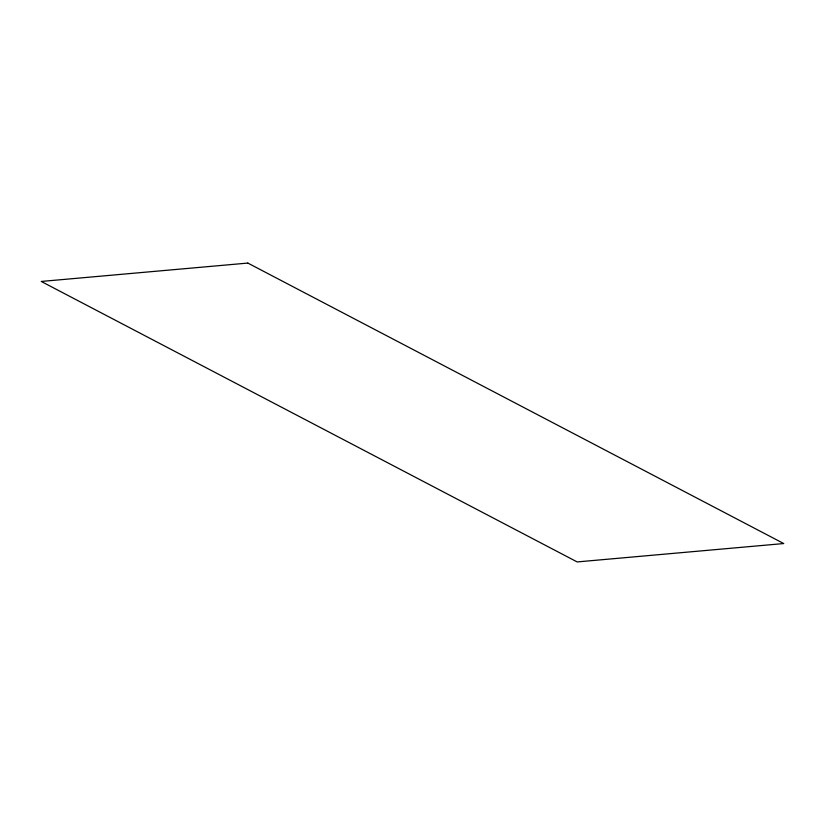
<?xml version="1.0" encoding="UTF-8"?>
<svg xmlns="http://www.w3.org/2000/svg" width="825" height="825" viewBox="0 0 825 825"><rect width="100%" height="100%" fill="white"/><g stroke="black" fill="none" stroke-linecap="round" stroke-linejoin="round"><path stroke-width="1.24" d="M247.84 263.072L41.25 281.449L577.16 561.928L783.75 543.551L247.84 263.072"/></g></svg>
